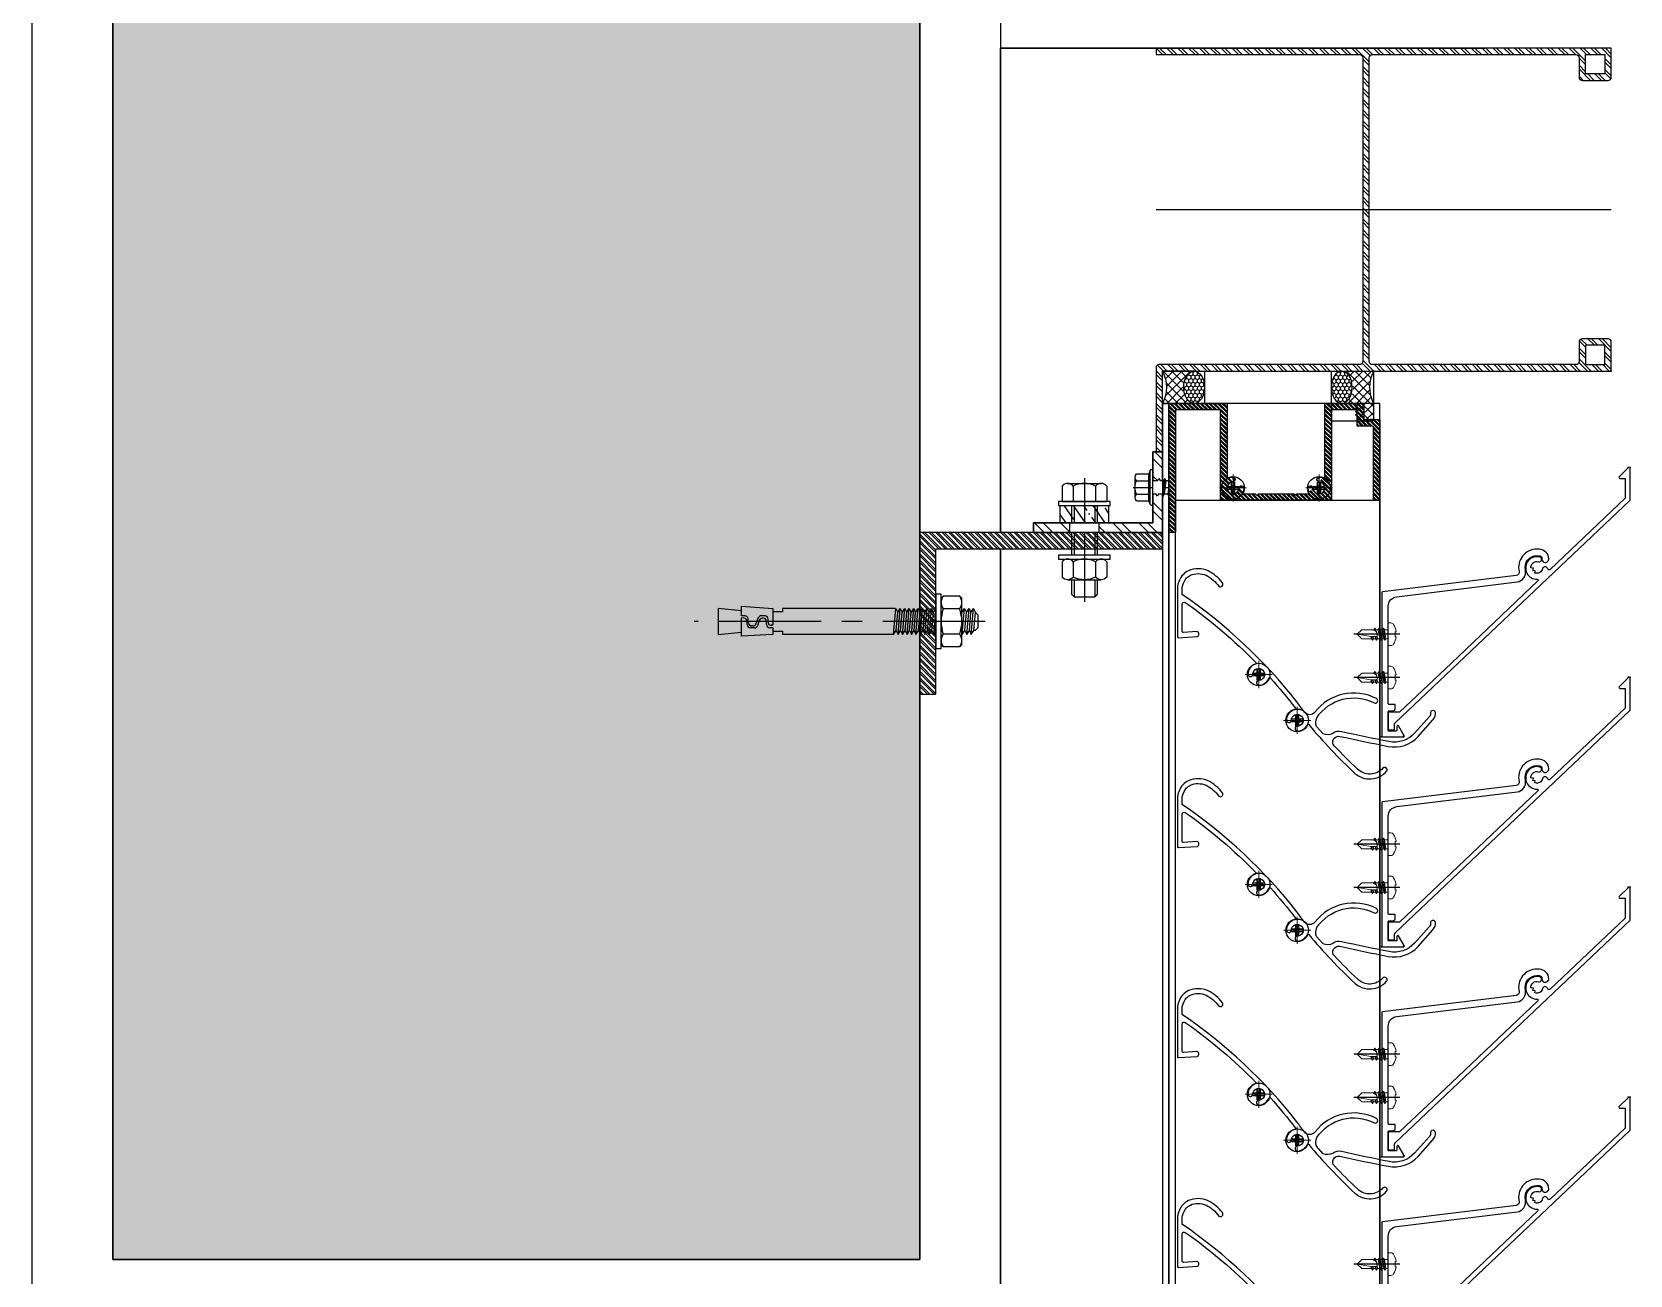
# Model space of a CAD drawing. Header units: millimetres. Extents: x 2519235 to 7246330, y 25937 to 201821.
# Drawn here: x 2752294 to 2752789, y 138857.3 to 139242.2 of the extents above; entities that cross this region are included whole.
import ezdxf

# ---------------------------------------------------------------- set-up
doc = ezdxf.new("R2010")
doc.units = ezdxf.units.MM
doc.set_wipeout_variables(frame=1)
doc.linetypes.add('CENTER', pattern=[50.8, 31.75, -6.35, 6.35, -6.35])
doc.linetypes.add('HIDDEN', pattern=[0.375, 0.25, -0.125])
for name, color, linetype in [('000 - CONCRETE_COL_CUT_COLOR_1', 7, 'Continuous'), ('000 - CONCRETE_COL_CUT_COLOR_5', 7, 'Continuous'), ('000 - CONCRETE_COL_HATCH_', 7, 'Continuous'), ('000 - CONCRETE_COL_WIPEOUT_', 7, 'Continuous'), ('000 - STRUCTURE_STEEL_ACCESORIES_MAIN_COLOR_2', 7, 'Continuous'), ('000 - STRUCTURE_STEEL_ACCESORIES_WIPEOUT_', 7, 'Continuous'), ('010 - ASPG_ACCESSORIES_HATCH_', 7, 'Continuous'), ('010 - ASPG_ACCESSORIES_MAIN_COLOR_1', 7, 'Continuous'), ('010 - ASPG_ACCESSORIES_SUB_COLOR_1', 7, 'Continuous'), ('010 - ASPG_ACCESSORIES_SUB_COLOR_2', 7, 'Continuous'), ('010 - ASPG_ACCESSORIES_SYMBOL_', 7, 'Continuous'), ('010 - ASPG_ACCESSORIES_WIPEOUT_', 7, 'Continuous'), ('010 - ASPG_EXTR_DEF_SUB', 7, 'Continuous'), ('010 - ASPG_EXTR_MAIN_COLOR_2', 7, 'Continuous'), ('010 - ASPG_FASTERN_DEF_SUB', 7, 'Continuous'), ('010 - ASPG_FASTERN_HIDDEN_', 7, 'Continuous'), ('010 - ASPG_FASTERN_MAIN_COLOR_1', 7, 'Continuous'), ('010 - ASPG_FASTERN_SUB_COLOR_2', 7, 'Continuous'), ('010 - ASPG_FRAMING_CUT_COLOR_4', 7, 'Continuous'), ('010 - ASPG_FRAMING_DEF_SUB', 7, 'Continuous'), ('010 - ASPG_FRAMING_HATCH_', 7, 'Continuous'), ('010 - ASPG_FRAMING_MAIN_COLOR_2', 7, 'Continuous'), ('010 - ASPG_FRAMING_SUB_COLOR_2', 7, 'Continuous'), ('010 - ASPG_FRAMING_WIPEOUT_', 7, 'Continuous'), ('A-GLAZ-CURT', 7, 'Continuous'), ('BOLT & SCREW', 7, 'Continuous'), ('Center Line', 7, 'CENTER'), ('Xref-PLAN-106.940$0$_Beam', 7, 'Continuous'), ('Xref-PLAN-106.940$0$_C400-250', 7, 'Continuous')]:
    doc.layers.add(name, color=color, linetype=linetype)
doc.layers.add('12-GRID', color=7, linetype='CENTER', lineweight=13)
doc.layers.add('SCREW', color=7, linetype='Continuous', lineweight=5)
pattern_1 = [(45, (68845973.911, -106253.634), (-4.0411152545, 4.0411152545), []), (45, (68845976.6053, -106253.634), (-4.0411152545, 4.0411152545), [])]

# ---------------------------------------------------------------- blocks, each defined once
blk = doc.blocks.new('DPA_Curved type A - Curved Type A-V72-ENTRANCE 1 - LOWER ROOF LEVEL PLAN')
at = {"layer": 'A-GLAZ-CURT', "color": 7}
for p, q in [((750, 0), (-750, 0)), ((-750, 0), (750, 0)), ((750, -150), (750, 0)), ((750, 0), (750, -150))]:
    blk.add_line(p, q, dxfattribs=at)
blk = doc.blocks.new('Xref-PLAN-106.940')
at = {"layer": 'Xref-PLAN-106.940$0$_Beam', "color": 7}
for p, q in [((153369.18, 15158.4), (153369.18, 6933.4)), ((153669.18, 15158.4), (153669.18, 6933.4))]:
    blk.add_line(p, q, dxfattribs=at)
at = {"layer": 'Xref-PLAN-106.940$0$_C400-250', "color": 7}
blk.add_lwpolyline([(153394.18, 12658.4), (153644.18, 12658.4), (153644.18, 12258.4), (153394.18, 12258.4)], close=True, dxfattribs=at)
blk = doc.blocks.new('*U2093')
at = {"layer": '000 - CONCRETE_COL_HATCH_'}
h = blk.add_hatch(dxfattribs=at)
h.set_pattern_fill('AR-CONC', scale=0.04)
h.set_pattern_definition([(50, (500, -831306.8257), (7.28738676, -0.63756342), [0.762, -8.382]), (355, (500, -831306.826), (-1.40973686, 7.64227381), [0.6096, -6.70562337]), (100.4514447, (500.607, -831306.879), (5.877649884, 7.004710076), [0.64760035, -7.123609784]), (46.1842, (500, -831304.794), (10.84316164, -1.68169312), [1.143, -12.573]), (96.6355576, (500.904, -831304.934), (9.49616536, 9.89704498), [0.97140093, -10.68542433]), (351.1841512, (500, -831304.794), (9.49616536, 9.89704498), [0.91439868, -10.05838928]), (21, (501.016, -831305.3017), (6.06457565, -4.090607927), [0.762, -8.382]), (326, (501.016, -831305.302), (2.472081134, 7.367518645), [0.6096, -6.7056]), (71.451445, (501.5214, -831305.6426), (8.53665677, 3.276910755), [0.64760035, -7.123597504]), (37.5, (500, -831306.8257), (0.12354413, 3.382201555), [0, -6.62432, 0, -6.8072, 0, -6.731]), (7.5, (500, -831306.8257), (2.6727865, 4.007222993), [0, -3.88112, 0, -6.47192, 0, -2.5654]), (327.5, (497.7343, -831306.8257), (5.423623807, -0.22914976), [0, -2.54, 0, -7.9248, 0, -10.5156]), (317.5, (496.7183, -831306.8257), (5.925167255, 1.01705964), [0, -3.302, 0, -5.26288, 0, -7.4676])])
h.paths.add_polyline_path([(0, 0), (250, 0), (250, 400), (0, 400)])
at = {"layer": '000 - CONCRETE_COL_CUT_COLOR_1', "color": 7, "lineweight": -2}
blk.add_lwpolyline([(0, 0), (250, 0), (250, 400), (0, 400), (0, 400), (0, 400), (0, 400), (0, 400), (0, 400), (0, 400), (0, 400), (0, 400), (0, 400), (0, 400), (0, 400), (0, 400), (0, 400), (0, 400), (0, 400), (0, 400), (0, 400), (0, 400), (0, 400), (0, 400), (0, 400), (0, 400), (0, 400), (0, 400), (0, 400), (0, 400), (0, 400), (0, 400), (0, 400), (0, 400), (0, 400), (0, 400), (0, 400), (0, 400), (0, 400), (0, 400), (0, 400), (0, 400), (0, 400), (0, 400), (0, 400), (0, 400), (0, 400), (0, 400)], close=True, dxfattribs=at)
blk = doc.blocks.new('A$C6d15e31b')
at = {"color": 7}
blk.add_blockref('Xref-PLAN-106.940', (-135619.34, -23258.4), dxfattribs=at)
at = {"layer": 'A-GLAZ-CURT', "color": 7, "rotation": 90}
blk.add_blockref('DPA_Curved type A - Curved Type A-V72-ENTRANCE 1 - LOWER ROOF LEVEL PLAN', (18049.85, -11375), dxfattribs=at)
at = {"layer": '000 - CONCRETE_COL_CUT_COLOR_5', "color": 7}
blk.add_blockref('*U2093', (17774.84, -11000), dxfattribs=at)
blk = doc.blocks.new('*U2951')
at = {"layer": '12-GRID', "color": 7, "linetype": 'CENTER'}
for p, q in [((0, -6.2), (0, 2.2)), ((-4.2, -2), (4.2, -2))]:
    blk.add_line(p, q, dxfattribs=at)
at = {"layer": 'BOLT & SCREW', "color": 7}
for p, q in [((-0.55, -1.77), (-1.77, -1.56)), ((-0.55, -2.23), (-1.77, -2.44)), ((-0.46, -1.77), (-0.88, -1.56)), ((-0.46, -2.23), (-0.88, -2.44)), ((-0.23, -1.45), (-0.44, -0.23)), ((-0.23, -1.54), (-0.44, -1.12)), ((-0.23, -2.46), (-0.44, -2.88)), ((-0.23, -2.55), (-0.44, -3.77)), ((0.23, -1.45), (0.44, -0.23)), ((0.23, -1.54), (0.44, -1.12)), ((0.44, -2.88), (0.23, -2.46)), ((0.23, -2.55), (0.44, -3.77)), ((0.46, -1.77), (0.88, -1.56)), ((0.46, -2.23), (0.88, -2.44)), ((0.55, -1.77), (1.77, -1.56)), ((0.55, -2.23), (1.77, -2.44))]:
    blk.add_line(p, q, dxfattribs=at)
for points in [[(-1.77, -1.56), (-0.88, -1.56, 0.414214), (-0.44, -1.12), (-0.44, -0.23), (0.44, -0.23), (0.44, -1.12, 0.414214), (0.88, -1.56), (1.77, -1.56), (1.77, -2.44), (0.88, -2.44, 0.414214), (0.44, -2.88), (0.44, -3.77), (-0.44, -3.77), (-0.44, -2.88, 0.414214), (-0.88, -2.44), (-1.77, -2.44)], [(0.23, -2.46, -0.414214), (0.46, -2.23), (0.55, -2.23), (0.55, -1.77), (0.46, -1.77, -0.414214), (0.23, -1.54), (0.23, -1.45), (-0.23, -1.45), (-0.23, -1.54, -0.414214), (-0.46, -1.77), (-0.55, -1.77), (-0.55, -2.23), (-0.46, -2.23, -0.414214), (-0.23, -2.46), (-0.23, -2.55), (0.23, -2.55)]]:
    blk.add_lwpolyline(points, format="xyb", close=True, dxfattribs=at)
blk.add_circle((0, -2), 3.5, dxfattribs=at)
blk = doc.blocks.new('000_ASPG_TYP_FILES_20260218-010703_FRAME_EXTR_')
at = {"layer": '010 - ASPG_FRAMING_HATCH_'}
h = blk.add_hatch(dxfattribs=at)
h.set_pattern_fill('ANSI32', scale=0.1, angle=180)
edge = h.paths.add_edge_path()
edge.add_line((2, 16), (2, 2))
edge.add_line((2, 2), (39.7, 2))
edge.add_arc((39.7, 1.7), 0.3, 0, 90, ccw=False)
edge.add_line((40, 1.7), (40, 0.3))
edge.add_arc((39.7, 0.3), 0.3, -90, 0, ccw=False)
edge.add_line((39.7, 0), (0.3, 0))
edge.add_arc((0.3, 0.3), 0.3, 180, 270, ccw=False)
edge.add_line((0, 0.3), (0, 17.7))
edge.add_arc((0.3, 17.7), 0.3, 90, 180, ccw=False)
edge.add_line((0.3, 18), (22.56, 18))
edge.add_arc((22.56, 18.5), 0.5, 270, 380.2095)
edge.add_arc((26.17, 19.83), 3.35, 182.0638, 200.2095, ccw=False)
edge.add_arc((23.58, 19.74), 0.76, 2.0638, 182.0638, ccw=False)
edge.add_arc((26.17, 19.83), 1.83, 182.0638, 447.9362)
edge.add_arc((26.26, 22.42), 0.76, 87.9362, 267.9362, ccw=False)
edge.add_arc((26.17, 19.83), 3.35, 69.7905, 87.9362, ccw=False)
edge.add_arc((27.5, 23.44), 0.5, 249.7905, 360)
edge.add_line((28, 23.44), (28, 26.68))
edge.add_line((28, 26.68), (28.5, 27.18))
edge.add_line((28.5, 27.18), (28, 27.68))
edge.add_line((28, 27.68), (28, 38.62))
edge.add_line((28, 38.62), (28.5, 39.12))
edge.add_line((28.5, 39.12), (28, 39.62))
edge.add_line((28, 39.62), (28, 42.86))
edge.add_arc((27.5, 42.86), 0.5, 0, 110.2095)
edge.add_arc((26.17, 46.47), 3.35, 272.0638, 290.2095, ccw=False)
edge.add_arc((26.26, 43.88), 0.76, 92.0638, 272.0638, ccw=False)
edge.add_arc((26.17, 46.47), 1.83, 272.0638, 537.9362)
edge.add_arc((23.58, 46.56), 0.76, 177.9362, 357.9362, ccw=False)
edge.add_arc((26.17, 46.47), 3.35, 159.7905, 177.9362, ccw=False)
edge.add_arc((22.56, 47.8), 0.5, 339.7905, 450)
edge.add_line((22.56, 48.3), (0.3, 48.3))
edge.add_arc((0.3, 48.6), 0.3, 180, 270, ccw=False)
edge.add_line((0, 48.6), (0, 60))
edge.add_arc((0.3, 60), 0.3, 90, 180, ccw=False)
edge.add_line((0.3, 60.3), (5, 60.3))
edge.add_line((5, 60.3), (5, 65))
edge.add_arc((5.3, 65), 0.3, 90, 180, ccw=False)
edge.add_line((5.3, 65.3), (30, 65.3))
edge.add_line((30, 65.3), (30, 63.6))
edge.add_arc((29.7, 63.6), 0.3, -90, 0, ccw=False)
edge.add_line((29.7, 63.3), (7.3, 63.3))
edge.add_arc((7.3, 63), 0.3, 90, 180)
edge.add_line((7, 63), (7, 58.3))
edge.add_line((7, 58.3), (2.3, 58.3))
edge.add_arc((2.3, 58), 0.3, 90, 180)
edge.add_line((2, 58), (2, 50.6))
edge.add_arc((2.3, 50.6), 0.3, 180, 270)
edge.add_line((2.3, 50.3), (29.7, 50.3))
edge.add_arc((29.7, 50), 0.3, 0, 90, ccw=False)
edge.add_line((30, 50), (30, 26.68))
edge.add_line((30, 26.68), (30, 16.3))
edge.add_arc((29.7, 16.3), 0.3, -90, 0, ccw=False)
edge.add_line((29.7, 16), (2, 16))
at = {"layer": '010 - ASPG_FRAMING_CUT_COLOR_4', "color": 7}
blk.add_lwpolyline([(2, 16), (2, 2), (39.7, 2, -0.414214), (40, 1.7), (40, 0.3, -0.414214), (39.7, 0), (0.3, 0, -0.414214), (0, 0.3), (0, 17.7, -0.414214), (0.3, 18), (22.56, 18, 0.52173), (23.03, 18.67, -0.079342), (22.82, 19.71, -1), (24.34, 19.76, 2.296346), (26.24, 21.66, -1), (26.29, 23.18, -0.079342), (27.33, 22.97, 0.52173), (28, 23.44), (28, 26.68), (28.5, 27.18), (28, 27.68), (28, 38.62), (28.5, 39.12), (28, 39.62), (28, 42.86, 0.52173), (27.33, 43.33, -0.079342), (26.29, 43.12, -1), (26.24, 44.64, 2.296346), (24.34, 46.54, -1), (22.82, 46.59, -0.079342), (23.03, 47.63, 0.52173), (22.56, 48.3), (0.3, 48.3, -0.414214), (0, 48.6), (0, 60, -0.414214), (0.3, 60.3), (5, 60.3), (5, 65, -0.414214), (5.3, 65.3), (30, 65.3), (30, 63.6, -0.414214), (29.7, 63.3), (7.3, 63.3, 0.414214), (7, 63), (7, 58.3), (2.3, 58.3, 0.414214), (2, 58), (2, 50.6, 0.414214), (2.3, 50.3), (29.7, 50.3, -0.414214), (30, 50), (30, 26.68), (30, 16.3, -0.414214), (29.7, 16)], format="xyb", close=True, dxfattribs=at)
at = {"color": 7}
for p in [(26.17, 48.47), (26.17, 21.83)]:
    blk.add_blockref('*U2951', p, dxfattribs=at)
blk = doc.blocks.new('000_ASPG_TYP_FILES_FRAMING_EXTR_BREAKLINE_TYPE_2')
at = {"layer": '010 - ASPG_FRAMING_HATCH_', "transparency": 33554585}
h = blk.add_hatch(dxfattribs=at)
h.set_pattern_fill('ANSI32', scale=0.25)
h.paths.add_polyline_path([(131, 91, 0.414214), (132, 90), (140, 90, 0.414214), (141, 91), (141, 100), (2, 100), (2, 125), (0, 125), (0, 99, 0.414214), (1, 98), (63, 98, -0.414214), (64, 97), (64, 3, -0.414214), (63, 2), (0, 2), (0, 0), (141, 0), (141, 9, 0.414214), (140, 10), (132, 10, 0.414214), (131, 9), (131, 3, -0.414214), (130, 2), (67, 2, -0.414214), (66, 3), (66, 97, -0.414214), (67, 98), (130, 98, -0.414214), (131, 97)])
h.paths.add_polyline_path([(133, 92), (133, 98), (139, 98), (139, 92)], flags=16)
h.paths.add_polyline_path([(133, 8), (139, 8), (139, 2), (133, 2)], flags=16)
at = {"layer": '010 - ASPG_FRAMING_HATCH_'}
h = blk.add_hatch(dxfattribs=at)
h.set_pattern_fill('ANSI37', scale=0.595498, angle=-90)
h.set_pattern_definition([(315, (1257419.4929, -519971.6224), (1.3369313545, 1.3369313545), []), (45, (1257419.4929, -519971.6224), (-1.3369313545, 1.3369313545), [])])
edge = h.paths.add_edge_path()
edge.add_ellipse((57.77, 105), major_axis=(0, -5), ratio=0.644482, start_angle=0, end_angle=180)
edge.add_line((57.77, 110), (62, 110))
edge.add_arc((62, 110.3), 0.3, -90, 0)
edge.add_line((62.3, 110.3), (62.3, 111))
edge.add_line((62.3, 111), (61.8, 111.5))
edge.add_line((61.8, 111.5), (62.3, 112))
edge.add_line((62.3, 112), (61.8, 112.5))
edge.add_line((61.8, 112.5), (62.3, 113))
edge.add_line((62.3, 113), (61.8, 113.5))
edge.add_line((61.8, 113.5), (62.3, 114))
edge.add_line((62.3, 114), (62.3, 115))
edge.add_line((62.3, 115), (63.3, 115))
edge.add_line((63.3, 115), (63.8, 115.5))
edge.add_line((63.8, 115.5), (64.3, 115))
edge.add_line((64.3, 115), (64.8, 115.5))
edge.add_line((64.8, 115.5), (65.3, 115))
edge.add_line((65.3, 115), (65.8, 115.5))
edge.add_line((65.8, 115.5), (66.3, 115))
edge.add_line((66.3, 115), (67, 115))
edge.add_arc((67, 115.3), 0.3, -90, 0)
edge.add_line((67.3, 115.3), (67.3, 110))
edge.add_arc((77.2, 105), 11.09, 153.2037, 206.7963)
edge.add_line((67.3, 100), (57.77, 100))
h = blk.add_hatch(dxfattribs=at)
h.set_pattern_fill('ANSI37', scale=0.595498, angle=-90)
h.set_pattern_definition([(315, (1257419.1929, -519973.9224), (1.3369313545, 1.3369313545), []), (45, (1257419.1929, -519973.9224), (-1.3369313545, 1.3369313545), [])])
edge = h.paths.add_edge_path()
edge.add_ellipse((11.53, 105), major_axis=(0, -5), ratio=0.644482, start_angle=180, end_angle=360, ccw=False)
edge.add_line((11.53, 110), (2, 110))
edge.add_arc((-7.9, 105), 11.09, -26.7963, 26.7963, ccw=False)
edge.add_line((2, 100), (11.53, 100))
h = blk.add_hatch(dxfattribs=at)
h.set_pattern_fill('HONEY', scale=0.238199, angle=-90)
h.set_pattern_definition([(270, (1257419.4425, -519993.9224), (0.65495992507, -1.1344238721), [0.7562825814, -1.5125651628]), (30, (1257419.4425, -519993.9224), (0.65495992936, 1.1344238696), [0.7562825814, -1.5125651628]), (330, (1257419.4425, -519993.9224), (1.30991985442, -2.48e-09), [-1.5125651628, 0.7562825814])])
edge = h.paths.add_edge_path()
edge.add_ellipse((11.78, 105), major_axis=(0, -5), ratio=0.644482, start_angle=0, end_angle=360, ccw=False)
h = blk.add_hatch(dxfattribs=at)
h.set_pattern_fill('HONEY', scale=0.238199, angle=-90)
h.set_pattern_definition([(270, (1257419.24324, -519991.6224), (0.65495992507, -1.1344238721), [0.7562825814, -1.5125651628]), (30, (1257419.24324, -519991.6224), (0.65495992936, 1.1344238696), [0.7562825814, -1.5125651628]), (330, (1257419.24324, -519991.6224), (1.30991985442, -2.48e-09), [-1.5125651628, 0.7562825814])])
edge = h.paths.add_edge_path()
edge.add_ellipse((57.52, 105), major_axis=(0, -5), ratio=0.644482, start_angle=0, end_angle=360)
at = {"color": 7}
blk.add_point((141, 100), dxfattribs=at)
at = {"layer": '010 - ASPG_FRAMING_CUT_COLOR_4', "color": 7}
blk.add_lwpolyline([(0, 0), (0, 2), (63, 2, 0.414214), (64, 3), (64, 97, 0.414214), (63, 98), (1, 98, -0.414214), (0, 99), (0, 125), (2, 125), (2, 100), (141, 100), (141, 91, -0.414214), (140, 90), (132, 90, -0.414214), (131, 91), (131, 97, 0.414214), (130, 98), (67, 98, 0.414214), (66, 97), (66, 3, 0.414214), (67, 2), (130, 2, 0.414214), (131, 3), (131, 9, -0.414214), (132, 10), (140, 10, -0.414214), (141, 9), (141, 0)], format="xyb", close=True, dxfattribs=at)
for points in [[(139, 98), (139, 92), (133, 92), (133, 98)], [(139, 2), (139, 8), (133, 8), (133, 2)]]:
    blk.add_lwpolyline(points, close=True, dxfattribs=at)
at = {"layer": '010 - ASPG_FRAMING_DEF_SUB', "color": 7, "transparency": 33554457}
blk.add_line((0, 50), (141, 50), dxfattribs=at)
for points in [[(54.3, 100), (67.3, 100), (67.3, 115.5), (54.3, 115.5)], [(2, 100), (15, 100), (15, 110), (2, 110)]]:
    blk.add_lwpolyline(points, close=True, dxfattribs=at)
at = {"layer": '010 - ASPG_FRAMING_SUB_COLOR_2', "color": 7}
for points in [[(57.52, 100), (67.3, 100, -0.238199), (67.3, 110), (67.3, 115.3, -0.414214), (67, 115), (66.3, 115), (65.8, 115.5), (65.3, 115), (64.8, 115.5), (64.3, 115), (63.8, 115.5), (63.3, 115), (62.3, 115), (62.3, 114), (61.8, 113.5), (62.3, 113), (61.8, 112.5), (62.3, 112), (61.8, 111.5), (62.3, 111), (62.3, 110.3, -0.414214), (62, 110), (57.52, 110)], [(11.78, 100), (2, 100, 0.238199), (2, 110), (11.78, 110)]]:
    blk.add_lwpolyline(points, format="xyb", dxfattribs=at)
at = {"layer": '010 - ASPG_FRAMING_SUB_COLOR_2', "color": 7, "extrusion": (0, 0, -1)}
blk.add_ellipse((11.78, 105), major_axis=(0, -5), ratio=0.644482, dxfattribs=at)
at = {"layer": '010 - ASPG_FRAMING_SUB_COLOR_2', "color": 7}
blk.add_ellipse((57.52, 105), major_axis=(0, -5), ratio=0.644482, dxfattribs=at)
blk = doc.blocks.new('PZG35-9D5')
at = {"layer": 'Center Line', "color": 7}
blk.add_line((0, 3.73), (0, -10.53), dxfattribs=at)
at = {"layer": 'SCREW', "color": 7}
for p, q in [((-1.4, 0), (-1.4, -1.09)), ((1.4, 0), (1.4, -0.59)), ((-1.85, -1.4), (1.85, -0.9)), ((-1.85, -1.4), (-1.4, -1.09)), ((-1.85, -1.4), (-1.4, -1.71)), ((-1.85, -2.7), (1.85, -2.2)), ((-1.85, -2.7), (-1.4, -2.39)), ((-1.85, -2.7), (-1.4, -3.01)), ((-1.85, -4), (-1.4, -3.69)), ((-1.85, -4), (-0.99, -3.88)), ((-1.85, -4), (-1.4, -4.31)), ((-1.4, -1.09), (1.4, -0.59)), ((-1.4, -1.71), (1.4, -1.21)), ((-1.4, -1.71), (-1.4, -2.39)), ((-1.4, -2.39), (1.4, -1.89)), ((-1.4, -3.01), (1.4, -2.51)), ((-1.4, -3.01), (-1.4, -3.69)), ((-1.4, -3.69), (-0.84, -3.59)), ((-1.4, -4.31), (-1.18, -4.27)), ((-1.4, -4.31), (-1.4, -8.1)), ((0.56, -3.34), (1.4, -3.19)), ((0.71, -3.65), (1.85, -3.5)), ((0.71, -3.93), (1.4, -3.81)), ((0.71, -4.61), (1.4, -4.49)), ((0.71, -4.95), (1.85, -4.8)), ((1.85, -0.9), (1.4, -0.59)), ((1.85, -0.9), (1.4, -1.21)), ((1.4, -1.21), (1.4, -1.89)), ((1.85, -2.2), (1.4, -1.89)), ((1.85, -2.2), (1.4, -2.51)), ((1.4, -2.51), (1.4, -3.19)), ((1.85, -3.5), (1.4, -3.19)), ((1.85, -3.5), (1.4, -3.81)), ((1.4, -3.81), (1.4, -4.49)), ((1.85, -4.8), (1.4, -4.49)), ((1.85, -4.8), (1.4, -5.11)), ((0, -9.5), (-1.4, -8.1)), ((0, -9.5), (1.4, -8.1)), ((0.71, -5.23), (1.4, -5.11)), ((1.4, -5.11), (1.4, -8.1))]:
    blk.add_line(p, q, dxfattribs=at)
blk.add_lwpolyline([(0, -9.5), (0.71, -5.23), (0.71, -3.6, 0.417657), (0.41, -3.3, 0.108102), (-0.84, -3.59), (-1.4, -4.7)], format="xyb", dxfattribs=at)
blk = doc.blocks.new('*U2950')
at = {"layer": 'SCREW', "color": 7}
blk.add_lwpolyline([(3.03, 1.78, 0.09906), (0.8, 2.55), (0.8, 2.27), (-0.8, 2.27), (-0.8, 2.55, 0.09906), (-3.03, 1.78, 0.266588), (-3.5, 0.96), (-3.5, 0.2, 0.414214), (-3.3, 0), (3.3, 0, 0.414214), (3.5, 0.2), (3.5, 0.96, 0.266588)], format="xyb", close=True, dxfattribs=at)
blk.add_blockref('PZG35-9D5', (0, 0), dxfattribs=at)
blk = doc.blocks.new('*U2949')
at = {"color": 7}
blk.add_point((0, 0), dxfattribs=at)
at = {"layer": '010 - ASPG_ACCESSORIES_MAIN_COLOR_1', "color": 7}
blk.add_lwpolyline([(-39.7, -0.6, 0.414214), (-40, -0.9), (-40, -7.37, 0.57735), (-39.65, -7.57), (-36.64, -5.83, 0.767327), (-36.79, -5.3), (-37.9, -5.3, -0.414214), (-38.2, -5), (-38.2, -2.8, -0.414214), (-38, -2.6), (-32.18, -2.6, -0.388879), (-31.98, -2.78), (-31.85, -4.34, 0.388879), (-31.35, -4.8), (-30.3, -4.8, 0.414214), (-30, -4.5), (-30, -2.9, -0.414214), (-29.7, -2.6), (0.41, -2.6, -0.378969), (3.39, -5.24), (7.95, -42.52, 0.446593), (11.62, -45.08, -0.489802), (16.08, -48.68), (16.06, -49.36, -0.18248), (15.8, -50.02, -0.267949), (15.33, -50.17, 1.122115), (15.1, -52.34, 0.405004), (18.06, -49.4), (18.08, -48.72, 0.489805), (11.16, -43.13, -0.446597), (9.94, -42.28), (4.87, -0.85, 0.364176), (4.57, -0.6)], format="xyb", close=True, dxfattribs=at)
at = {"layer": '010 - ASPG_EXTR_DEF_SUB', "color": 7}
for p in [(-40, -0.5), (43.44, -76.9), (43.44, -77.5)]:
    blk.add_point(p, dxfattribs=at)
at = {"layer": '010 - ASPG_EXTR_MAIN_COLOR_2', "color": 7}
blk.add_lwpolyline([(11.37, -48.15), (11.47, -47.44), (12.18, -47.56), (12.29, -46.79, -0.535538), (14.19, -49.17, 0.991572), (15.66, -49.58, 1.157025), (8.79, -48.77, -0.688558), (8.27, -48.99), (-17.14, -22.17), (-32.34, -6.13), (-32.34, -2.9, 0.414312), (-32.64, -2.6), (-37.54, -2.6, 0.414116), (-37.84, -2.9), (-37.84, -4.3, 0.414214), (-37.54, -4.6), (-35.99, -4.6, -0.205895), (-35.77, -4.69), (33.23, -77.5), (43.14, -77.5, 0.668179), (43.36, -76.99), (40.52, -74.15, 0.668179), (40.01, -74.36), (40.01, -76), (33.87, -76), (11.86, -52.78, -0.558354), (12.08, -51.95, 0.766275), (12.04, -50.39, -0.438583), (10.71, -48.05)], format="xyb", close=True, dxfattribs=at)
at = {"layer": 'SCREW', "color": 7, "rotation": 180}
for p in [(-21.65, -2.5), (-8.24, -2.5)]:
    blk.add_blockref('*U2950', p, dxfattribs=at)
blk = doc.blocks.new('*U1105')
at = {"color": 7}
blk.add_wipeout([(1390, 4), (60, 4), (60, 69.3), (1390, 69.3)], dxfattribs=at).dxf.layer = '010 - ASPG_FRAMING_WIPEOUT_'
at = {"layer": '010 - ASPG_FRAMING_MAIN_COLOR_2', "color": 7}
blk.add_lwpolyline([(1360, 69.3), (90, 69.3), (90, 6), (1360, 6)], close=True, dxfattribs=at)
at = {"layer": '010 - ASPG_FRAMING_SUB_COLOR_2', "color": 7}
for points in [[(1390, 4), (60, 4), (60, 69.3), (1390, 69.3)], [(60, 2), (60, 4), (1390, 4), (1390, 2)]]:
    blk.add_lwpolyline(points, close=True, dxfattribs=at)
at = {"color": 7, "xscale": -1, "rotation": 180}
for p in [(1131.77, 69.3), (1196.77, 69.3), (1261.77, 69.3), (1326.77, 69.3)]:
    blk.add_blockref('*U2949', p, dxfattribs=at)
at = {"color": 7, "rotation": 89.99999999999999}
blk.add_blockref('000_ASPG_TYP_FILES_FRAMING_EXTR_BREAKLINE_TYPE_2', (1500, 0), dxfattribs=at)
at = {"color": 7, "xscale": -1}
blk.add_blockref('000_ASPG_TYP_FILES_20260218-010703_FRAME_EXTR_', (1390, 4), dxfattribs=at)
blk = doc.blocks.new('*U1101')
at = {"layer": '010 - ASPG_EXTR_DEF_SUB', "color": 7}
for p in [(1040, 0), (1105, 0), (1170, 0)]:
    blk.add_point(p, dxfattribs=at)
at = {"layer": '010 - ASPG_EXTR_MAIN_COLOR_2', "color": 7}
blk.add_lwpolyline([(985.56, 33.07, 0.077048), (1018.74, 68.44, -0.247674), (1018.99, 68.57), (1020.98, 68.57, -0.044131), (1021.47, 68.5, -0.125846), (1023.96, 67.21, -0.098851), (1024.82, 66.03, -0.205828), (1024.79, 61.2, -0.115116), (1021.37, 57.18, 0.822373), (1022.46, 56.1, 0.109185), (1026.15, 60.56, 0.208323), (1026.19, 66.64, 0.100528), (1024.97, 68.32, 0.145116), (1021.29, 70.07), (1005.76, 70.07, 0.433659), (1005.46, 69.75), (1005.84, 63.96, 0.082069), (1005.86, 63.87, 0.720654), (1007.33, 63.97, 0.079224), (1007.34, 64.07), (1007.07, 68.14, -0.433659), (1007.47, 68.57), (1015.86, 68.57, -0.607385), (1016.35, 67.62, -0.045829), (997.78, 45.76, -0.560492)], format="xyb", dxfattribs=at)
for points in [[(1070.76, 70.07, 0.433659), (1070.46, 69.75), (1070.84, 63.96, 0.082069), (1070.86, 63.87, 0.720654), (1072.33, 63.97, 0.079224), (1072.34, 64.07), (1072.07, 68.14, -0.433659), (1072.47, 68.57), (1080.86, 68.57, -0.607385), (1081.35, 67.62, -0.045829), (1062.78, 45.76, -0.560492), (1062.29, 45.89, 0.31786), (1059.21, 48.24, 0.953288), (1059.08, 46.72, -2.423004), (1057.26, 44.89, 0.952315), (1055.74, 44.76, 0.300821), (1057.89, 41.76, -0.560492), (1057.98, 41.25, -0.019425), (1048.62, 33.46, -0.552501), (1048.15, 33.64, 0.344461), (1044.99, 36.3, 0.952015), (1044.86, 34.78, -2.423186), (1043.04, 32.95, 0.952015), (1041.52, 32.82, 0.2854), (1043.49, 29.89, -0.553378), (1043.56, 29.38, 0.030674), (1028.46, 15.06, 0.4171), (1029.11, 5.27, 0.935553), (1030.1, 6.41, -0.43441), (1029.8, 14.29, -0.014998), (1036.92, 21.45, -0.738349), (1039.92, 19.76, 0.004917), (1036.81, 4.8, 0.263611), (1039.88, -4.46), (1045, -9.08, 0.125884), (1046.27, -9.75, 0.044275), (1047.09, -9.87, 1.107655), (1047.13, -8.33, -0.215596), (1046.02, -7.99), (1040.89, -3.35, -0.263611), (1038.28, 4.51, -0.004855), (1041.34, 19.26, 0.23396), (1040.82, 21.95, -0.24081), (1040.71, 24.9, -0.104157), (1040.78, 25), (1042.99, 26.93, -0.229021), (1045.7, 26.89, -0.381721), (1050.27, 9.07, 0.977382), (1051.62, 8.41, 0.361105), (1047.41, 27.5, -0.496126), (1047.44, 30.69, 0.003188), (1049.06, 31.9, -0.002827), (1050.56, 33.07, 0.077048), (1083.74, 68.44, -0.247674), (1083.99, 68.57), (1085.98, 68.57, -0.044131), (1086.47, 68.5, -0.125846), (1088.96, 67.21, -0.098851), (1089.82, 66.03, -0.205828), (1089.79, 61.2, -0.115116), (1086.37, 57.18, 0.822373), (1087.46, 56.1, 0.109185), (1091.15, 60.56, 0.208323), (1091.19, 66.64, 0.100528), (1089.97, 68.32, 0.145116), (1086.29, 70.07)], [(1135.76, 70.07, 0.433659), (1135.46, 69.75), (1135.84, 63.96, 0.082069), (1135.86, 63.87, 0.720654), (1137.33, 63.97, 0.079224), (1137.34, 64.07), (1137.07, 68.14, -0.433659), (1137.47, 68.57), (1145.86, 68.57, -0.607385), (1146.35, 67.62, -0.045829), (1127.78, 45.76, -0.560492), (1127.29, 45.89, 0.31786), (1124.21, 48.24, 0.953288), (1124.08, 46.72, -2.423004), (1122.26, 44.89, 0.952315), (1120.74, 44.76, 0.300821), (1122.89, 41.76, -0.560492), (1122.98, 41.25, -0.019425), (1113.62, 33.46, -0.552501), (1113.15, 33.64, 0.344461), (1109.99, 36.3, 0.952015), (1109.86, 34.78, -2.423186), (1108.04, 32.95, 0.952015), (1106.52, 32.82, 0.2854), (1108.49, 29.89, -0.553378), (1108.56, 29.38, 0.030674), (1093.46, 15.06, 0.4171), (1094.11, 5.27, 0.935553), (1095.1, 6.41, -0.43441), (1094.8, 14.29, -0.014998), (1101.92, 21.45, -0.738349), (1104.92, 19.76, 0.004917), (1101.81, 4.8, 0.263611), (1104.88, -4.46), (1110, -9.08, 0.125884), (1111.27, -9.75, 0.044275), (1112.09, -9.87, 1.107655), (1112.13, -8.33, -0.215596), (1111.02, -7.99), (1105.89, -3.35, -0.263611), (1103.28, 4.51, -0.004855), (1106.34, 19.26, 0.23396), (1105.82, 21.95, -0.24081), (1105.71, 24.9, -0.104157), (1105.78, 25), (1107.99, 26.93, -0.229021), (1110.7, 26.89, -0.381721), (1115.27, 9.07, 0.977382), (1116.62, 8.41, 0.361105), (1112.41, 27.5, -0.496126), (1112.44, 30.69, 0.003188), (1114.06, 31.9, -0.002827), (1115.56, 33.07, 0.077048), (1148.74, 68.44, -0.247674), (1148.99, 68.57), (1150.98, 68.57, -0.044131), (1151.47, 68.5, -0.125846), (1153.96, 67.21, -0.098851), (1154.82, 66.03, -0.205828), (1154.79, 61.2, -0.115116), (1151.37, 57.18, 0.822373), (1152.46, 56.1, 0.109185), (1156.15, 60.56, 0.208323), (1156.19, 66.64, 0.100528), (1154.97, 68.32, 0.145116), (1151.29, 70.07)], [(1200.76, 70.07, 0.433659), (1200.46, 69.75), (1200.84, 63.96, 0.082069), (1200.86, 63.87, 0.720654), (1202.33, 63.97, 0.079224), (1202.34, 64.07), (1202.07, 68.14, -0.433659), (1202.47, 68.57), (1210.86, 68.57, -0.607385), (1211.35, 67.62, -0.045829), (1192.78, 45.76, -0.560492), (1192.29, 45.89, 0.31786), (1189.21, 48.24, 0.953288), (1189.08, 46.72, -2.423004), (1187.26, 44.89, 0.952315), (1185.74, 44.76, 0.300821), (1187.89, 41.76, -0.560492), (1187.98, 41.25, -0.019425), (1178.62, 33.46, -0.552501), (1178.15, 33.64, 0.344461), (1174.99, 36.3, 0.952015), (1174.86, 34.78, -2.423186), (1173.04, 32.95, 0.952015), (1171.52, 32.82, 0.2854), (1173.49, 29.89, -0.553378), (1173.56, 29.38, 0.030674), (1158.46, 15.06, 0.4171), (1159.11, 5.27, 0.935553), (1160.1, 6.41, -0.43441), (1159.8, 14.29, -0.014998), (1166.92, 21.45, -0.738349), (1169.92, 19.76, 0.004917), (1166.81, 4.8, 0.263611), (1169.88, -4.46), (1175, -9.08, 0.125884), (1176.27, -9.75, 0.044275), (1177.09, -9.87, 1.107655), (1177.13, -8.33, -0.215596), (1176.02, -7.99), (1170.89, -3.35, -0.263611), (1168.28, 4.51, -0.004855), (1171.34, 19.26, 0.23396), (1170.82, 21.95, -0.24081), (1170.71, 24.9, -0.104157), (1170.78, 25), (1172.99, 26.93, -0.229021), (1175.7, 26.89, -0.381721), (1180.27, 9.07, 0.977382), (1181.62, 8.41, 0.361105), (1177.41, 27.5, -0.496126), (1177.44, 30.69, 0.003188), (1179.06, 31.9, -0.002827), (1180.56, 33.07, 0.077048), (1213.74, 68.44, -0.247674), (1213.99, 68.57), (1215.98, 68.57, -0.044131), (1216.47, 68.5, -0.125846), (1218.96, 67.21, -0.098851), (1219.82, 66.03, -0.205828), (1219.79, 61.2, -0.115116), (1216.37, 57.18, 0.822373), (1217.46, 56.1, 0.109185), (1221.15, 60.56, 0.208323), (1221.19, 66.64, 0.100528), (1219.97, 68.32, 0.145116), (1216.29, 70.07)]]:
    blk.add_lwpolyline(points, format="xyb", close=True, dxfattribs=at)
at = {"color": 7, "rotation": 179.999999999989}
for p in [(1059.09, 42.89), (1124.09, 42.89), (1189.09, 42.89), (1044.87, 30.95), (1109.87, 30.95), (1174.87, 30.95)]:
    blk.add_blockref('*U2951', p, dxfattribs=at)
blk = doc.blocks.new('W-1-PP17-ENT1_REV02_20260416-153151_PP17_ENT1_ASPG_MAIN_UPPL')
at = {"color": 7, "xscale": -1, "rotation": 270}
blk.add_blockref('*U1105', (18098, -12125), dxfattribs=at)
at = {"color": 7, "rotation": 90}
blk.add_blockref('*U1101', (18174.67, -12008), dxfattribs=at)
blk = doc.blocks.new('*U3381')
at = {"layer": '010 - ASPG_ACCESSORIES_SUB_COLOR_2', "color": 7}
for p, q in [((-2.08, -1.55), (-2.08, 0)), ((2.08, -1.05), (2.08, 0)), ((-2.73, -1.9), (2.73, -1.4)), ((-2.73, -1.9), (-2.08, -1.55)), ((-2.73, -1.9), (-2.08, -2.25)), ((-2.73, -3.7), (2.73, -3.2)), ((-2.73, -3.7), (-2.08, -3.35)), ((-2.73, -3.7), (-2.08, -4.05)), ((-2.08, -1.55), (2.08, -1.05)), ((-2.08, -2.25), (2.08, -1.75)), ((-2.08, -3.35), (-2.08, -2.25)), ((-2.08, -3.35), (2.08, -2.85)), ((-2.08, -4.05), (2.08, -3.55)), ((-2.08, -5.15), (-2.08, -4.05)), ((-2.08, -5.15), (2.08, -4.65)), ((-2.08, -5.15), (2.08, -4.65)), ((2.73, -1.4), (2.08, -1.05)), ((2.73, -1.4), (2.08, -1.75)), ((2.08, -2.85), (2.08, -1.75)), ((2.73, -3.2), (2.08, -2.85)), ((2.73, -3.2), (2.08, -3.55)), ((2.08, -4.65), (2.08, -3.55)), ((2.73, -5), (2.08, -4.65)), ((2.73, -5), (2.08, -4.65)), ((-2.73, -5.5), (2.73, -5)), ((-2.73, -5.5), (2.73, -5)), ((-2.73, -5.5), (-2.08, -5.15)), ((-2.73, -5.5), (-2.08, -5.15)), ((-2.73, -5.5), (-2.08, -5.85)), ((-2.73, -5.5), (-2.08, -5.85)), ((-2.73, -7.3), (2.73, -6.8)), ((-2.73, -7.3), (-2.08, -6.95)), ((-2.73, -7.3), (-2.08, -7.65)), ((-2.73, -9.1), (-2.08, -8.75)), ((-2.73, -9.1), (-1.57, -8.98)), ((-2.73, -9.1), (-2.08, -9.45)), ((-2.08, -5.85), (2.08, -5.35)), ((-2.08, -5.85), (2.08, -5.35)), ((-2.08, -6.95), (-2.08, -5.85)), ((-2.08, -6.95), (-2.08, -5.85)), ((-2.08, -6.95), (2.08, -6.45)), ((-2.08, -7.65), (2.08, -7.15)), ((-2.08, -8.75), (-2.08, -7.65)), ((-2.08, -8.75), (-1.06, -8.61)), ((-2.08, -9.45), (-1.63, -9.39)), ((-2.08, -10.55), (-2.08, -9.45)), ((0.43, -8.44), (2.08, -8.25)), ((0.71, -8.78), (2.73, -8.6)), ((0.71, -9.1), (2.08, -8.95)), ((2.73, -5), (2.08, -5.35)), ((2.73, -5), (2.08, -5.35)), ((2.08, -6.45), (2.08, -5.35)), ((2.08, -6.45), (2.08, -5.35)), ((2.73, -6.8), (2.08, -6.45)), ((2.73, -6.8), (2.08, -7.15)), ((2.08, -8.25), (2.08, -7.15)), ((2.73, -8.6), (2.08, -8.25)), ((2.73, -8.6), (2.08, -8.95)), ((2.08, -10.05), (2.08, -8.95)), ((-2.73, -10.9), (-2.08, -10.55)), ((-2.73, -10.9), (-1.84, -10.81)), ((-2.73, -10.9), (-2.08, -11.25)), ((-2.08, -10.55), (-1.8, -10.51)), ((-2.08, -11.25), (-1.91, -11.23)), ((-2.08, -12.4), (-2.08, -11.25)), ((-2.08, -12.4), (-2.08, -15.6)), ((0.71, -10.21), (2.08, -10.05)), ((0.71, -10.58), (2.73, -10.4)), ((0.71, -10.9), (2.08, -10.75)), ((2.73, -10.4), (2.08, -10.05)), ((2.73, -10.4), (2.08, -10.75)), ((2.08, -10.75), (2.08, -15.6)), ((0, -17.2), (-2.08, -15.6)), ((0, -17.2), (2.08, -15.6))]:
    blk.add_line(p, q, dxfattribs=at)
blk.add_lwpolyline([(0, -17.2), (0.71, -11.46), (0.71, -8.74, 0.417657), (0.41, -8.44, 0.070993), (-1.53, -8.73), (-2.08, -12.4)], format="xyb", dxfattribs=at)
at = {"layer": '010 - ASPG_ACCESSORIES_SYMBOL_', "color": 7, "linetype": 'CENTER'}
blk.add_line((0, 6.14), (0, -18.2), dxfattribs=at)
at = {"layer": '010 - ASPG_FASTERN_MAIN_COLOR_1', "color": 7}
for p, q in [((-4.17, 5.05), (-4.17, 1.2)), ((3.13, 5.45), (-3.13, 5.45)), ((-2.08, 5.05), (-2.08, 1.2)), ((2.08, 5.05), (2.08, 1.2)), ((4.17, 5.05), (4.17, 1.2)), ((-5.5, 0.55), (-5.5, 0)), ((5.5, 0), (-5.5, 0)), ((-5.2, 0.85), (-4.17, 1.2)), ((5.2, 0.85), (-5.2, 0.85)), ((4.17, 1.2), (-4.17, 1.2)), ((-2.58, 0.85), (-2.08, 1.2)), ((2.45, 0.85), (2.08, 1.2)), ((5.2, 0.85), (4.17, 1.2)), ((5.5, 0.55), (5.5, 0))]:
    blk.add_line(p, q, dxfattribs=at)
for centre, radius, start, end in [((-3.13, 3.89), 1.56, 48.0171, 131.9829), ((0, -0.18), 5.63, 68.2799, 111.7201), ((3.13, 3.89), 1.56, 48.0171, 131.9829), ((-5.2, 0.55), 0.3, 90, 180), ((5.2, 0.55), 0.3, 0, 90)]:
    blk.add_arc(centre, radius, start, end, dxfattribs=at)
blk = doc.blocks.new('G$C7D677D58')
at = {"layer": '010 - ASPG_FASTERN_MAIN_COLOR_1'}
h = blk.add_hatch(dxfattribs=at)
h.set_pattern_fill('ANSI35', scale=0.02, angle=280.6768, style=0)
h.set_pattern_definition([(145.676841, (67.453535, -13.0942606), (0.00281929957, 0.00412935224), []), (145.676841, (67.4500606, -13.0949156), (0.00281929957, 0.00412935224), [0.00625, -0.00125, 0, -0.00125])])
h.paths.add_polyline_path([(0.02989, 0.01545), (0.02447, 0.01545), (0.02447, 0.00055), (0.02989, 0.00055)])
at = {"layer": '010 - ASPG_FASTERN_DEF_SUB', "color": 7, "ltscale": 0.1}
blk.add_line((0.03829, 0.008), (0, 0.008, 0), dxfattribs=at)
at = {"layer": '010 - ASPG_FASTERN_MAIN_COLOR_1', "color": 7}
for p, q in [((0.01247, 0.01493, 0), (0.00767, 0.01493, 0)), ((0.01327, 0, 0), (0.01327, 0.016, 0)), ((0.01327, 0.016, 0), (0.01447, 0.016, 0)), ((0.01447, 0.016, 0), (0.01447, 0, 0)), ((0.02989, 0), (0.02989, 0.016)), ((0.02989, 0.016), (0.03109, 0.016)), ((0.03109, 0.016), (0.03109, 0)), ((0.03109, 0.00107), (0.03109, 0.01493)), ((0.03589, 0.01493), (0.03109, 0.01493)), ((0.0024, 0.012, 0), (0.0016, 0.0112, 0)), ((0.0016, 0.0048, 0), (0.0016, 0.0112, 0)), ((0.00687, 0.0112, 0), (0.0016, 0.0112, 0)), ((0.00687, 0.012, 0), (0.0024, 0.012, 0)), ((0.00687, 0.0028, 0), (0.00687, 0.0132, 0)), ((0.01247, 0.01146, 0), (0.00767, 0.01146, 0)), ((0.01327, 0.0028, 0), (0.01327, 0.0132, 0)), ((0.03589, 0.01146), (0.03109, 0.01146)), ((0.03669, 0.0028), (0.03669, 0.0132)), ((0.00687, 0.0048, 0), (0.0016, 0.0048, 0)), ((0.0024, 0.004, 0), (0.0016, 0.0048, 0)), ((0.00687, 0.004, 0), (0.0024, 0.004, 0)), ((0.01247, 0.00454, 0), (0.00767, 0.00454, 0)), ((0.01247, 0.00107, 0), (0.00767, 0.00107, 0)), ((0.01447, 0, 0), (0.01327, 0, 0)), ((0.03109, 0), (0.02989, 0)), ((0.03589, 0.00454), (0.03109, 0.00454)), ((0.03589, 0.00107), (0.03109, 0.00107))]:
    blk.add_line(p, q, dxfattribs=at)
at = {"layer": '010 - ASPG_FASTERN_MAIN_COLOR_1', "color": 7, "elevation": 0}
for points in [[(0.00767, 0.01493, 0.46188), (0.00767, 0.01146, 0.23094), (0.00767, 0.00454, 0.46188), (0.00767, 0.00107)], [(0.01247, 0.01493, -0.46188), (0.01247, 0.01146, -0.23094), (0.01247, 0.00454, -0.46188), (0.01247, 0.00107)], [(0.03589, 0.01493, -0.46188), (0.03589, 0.01146, -0.23094), (0.03589, 0.00454, -0.46188), (0.03589, 0.00107)]]:
    blk.add_lwpolyline(points, format="xyb", dxfattribs=at)
at = {"layer": '010 - ASPG_FASTERN_MAIN_COLOR_1', "color": 7}
blk.add_lwpolyline([(0.02989, 0.01545), (0.02447, 0.01545), (0.02447, 0.00055), (0.02989, 0.00055)], close=True, dxfattribs=at)
at = {"layer": '010 - ASPG_FASTERN_SUB_COLOR_2', "color": 7, "linetype": 'HIDDEN'}
for p, q in [((0.02989, 0.012), (0.01447, 0.012, 0)), ((0.02989, 0.0112), (0.01447, 0.0112, 0)), ((0.02989, 0.0048), (0.01447, 0.0048, 0)), ((0.02989, 0.004), (0.01447, 0.004, 0))]:
    blk.add_line(p, q, dxfattribs=at)
blk = doc.blocks.new('010 - ASPG_ACCESSORIES_BRACKET_FOR_FRAME_TYPE-1_CUT-VIEW')
at = {"color": 7}
blk.add_wipeout([(0, 25), (0, 0), (40, 0), (40, 3), (3, 3), (3, 25)], dxfattribs=at).dxf.layer = '010 - ASPG_ACCESSORIES_WIPEOUT_'
at = {"layer": '010 - ASPG_ACCESSORIES_HATCH_'}
h = blk.add_hatch(dxfattribs=at)
h.set_pattern_fill('ANSI32', scale=0.03)
h.set_pattern_definition(pattern_1)
h.paths.add_polyline_path([(1.45, 16.09), (1.1, 16.73), (0.75, 16.09), (0, 16.09), (0, 25), (3, 25), (2.98, 16.09)])
h = blk.add_hatch(dxfattribs=at)
h.set_pattern_fill('ANSI32', scale=0.03)
h.set_pattern_definition(pattern_1)
h.paths.add_polyline_path([(0, 0), (0, 11.78), (0.18, 11.92), (1.25, 11.92), (1.6, 11.27), (1.95, 11.92), (3, 11.92), (3, 3), (19.7, 3), (19.7, 0)])
h = blk.add_hatch(dxfattribs=at)
h.set_pattern_fill('ANSI32', scale=0.03)
h.set_pattern_definition(pattern_1)
h.paths.add_polyline_path([(28.7, 0), (28.7, 3), (40, 3), (40, 0)])
at = {"layer": '010 - ASPG_ACCESSORIES_MAIN_COLOR_1', "color": 7}
blk.add_lwpolyline([(0, 25), (0, 0), (40, 0), (40, 3), (3, 3), (3, 25)], close=True, dxfattribs=at)
at = {"layer": '010 - ASPG_ACCESSORIES_SUB_COLOR_1', "color": 7}
for points in [[(1.45, 16.09), (1.1, 16.73), (0.75, 16.09), (0, 16.09), (0, 25), (3, 25), (2.98, 16.09)], [(0, 0), (0, 11.78), (0.18, 11.92), (1.25, 11.92), (1.6, 11.27), (1.95, 11.92), (3, 11.92), (3, 3), (19.7, 3), (19.7, 0)], [(28.7, 0), (28.7, 3), (40, 3), (40, 0)]]:
    blk.add_lwpolyline(points, close=True, dxfattribs=at)
blk = doc.blocks.new('000_ASPG_TYP_FILES_EXPANSION_BOLT_1')
at = {"layer": '010 - ASPG_FASTERN_HIDDEN_', "color": 7, "linetype": 'CENTER'}
blk.add_line((-15.27, 0), (74.86, 0), dxfattribs=at)
at = {"layer": '010 - ASPG_FASTERN_MAIN_COLOR_1', "color": 7}
for p, q in [((-8, 7.21), (-7.36, 7.85)), ((-8, 7.21), (-8, -7.21)), ((-7.36, 7.85), (-2.24, 7.85)), ((-1.6, 7.21), (-2.24, 7.85)), ((-1.6, 7.21), (-1.6, -7.21)), ((-7.36, 3.93), (-2.24, 3.93)), ((-7.36, -3.93), (-2.24, -3.93)), ((-7.36, -7.85), (-8, -7.21)), ((-7.36, -7.85), (-2.24, -7.85)), ((-2.24, -7.85), (-1.6, -7.21))]:
    blk.add_line(p, q, dxfattribs=at)
blk.add_lwpolyline([(-1.6, -8.4), (0, -8.4), (0, 8.4), (-1.6, 8.4)], close=True, dxfattribs=at)
for centre, radius, start, end in [((-4.67, 5.89), 3.33, 143.8846, 216.1154), ((-4.93, 5.89), 3.33, 323.8846, 36.1154), ((4.36, 0), 12.36, 161.4826, 198.5174), ((-13.96, 0), 12.36, 341.4826, 18.5174), ((-4.67, -5.89), 3.33, 143.8846, 216.1154), ((-4.93, -5.89), 3.33, 323.8846, 36.1154)]:
    blk.add_arc(centre, radius, start, end, dxfattribs=at)
at = {"layer": '010 - ASPG_FASTERN_SUB_COLOR_2', "color": 7}
for p, q in [((-13, 2), (-12.17, 2.78)), ((-13, -2), (-13, 2)), ((-11.72, 2.8), (-12.21, -2.8)), ((-12.17, 2.78), (-11.71, 2.84)), ((-10.92, 4), (-11.72, 2.8)), ((-10.92, 4), (-11.61, -4)), ((-10.33, 2.8), (-10.92, 4)), ((-10.33, 2.8), (-10.82, -2.8)), ((-9.54, 4), (-10.33, 2.8)), ((-9.54, 4), (-10.23, -4)), ((-8.95, 2.8), (-9.54, 4)), ((-8.95, 2.8), (-9.43, -2.8)), ((-8.15, 4), (-8.95, 2.8)), ((-8.15, 4), (-8.84, -4)), ((0.66, 4), (-0.13, 2.8)), ((0.66, 4), (-0.03, -4)), ((1.25, 2.8), (0.66, 4)), ((1.25, 2.8), (0.77, -2.8)), ((2.05, 4), (1.25, 2.8)), ((2.05, 4), (1.36, -4)), ((2.64, 2.8), (2.05, 4)), ((2.64, 2.8), (2.15, -2.8)), ((3.43, 4), (2.64, 2.8)), ((3.43, 4), (2.74, -4)), ((4.02, 2.8), (3.43, 4)), ((4.02, 2.8), (3.54, -2.8)), ((4.82, 4), (4.02, 2.8)), ((4.82, 4), (4.13, -4)), ((5.41, 2.8), (4.82, 4)), ((5.41, 2.8), (4.92, -2.8)), ((6.21, 4), (5.41, 2.8)), ((6.21, 4), (5.51, -4)), ((6.79, 2.8), (6.21, 4)), ((6.79, 2.8), (6.31, -2.8)), ((7.59, 4), (6.79, 2.8)), ((7.59, 4), (6.9, -4)), ((8.18, 2.8), (7.59, 4)), ((8.18, 2.8), (7.7, -2.8)), ((8.98, 4), (8.18, 2.8)), ((8.98, 4), (8.28, -4)), ((9.57, 2.8), (8.98, 4)), ((9.57, 2.8), (9.08, -2.8)), ((10.36, 4), (9.57, 2.8)), ((10.36, 4), (9.67, -4)), ((10.95, 2.8), (10.36, 4)), ((10.95, 2.8), (10.47, -2.8)), ((11.75, 4), (10.95, 2.8)), ((11.75, 4), (11.06, -4)), ((12.34, 2.8), (11.75, 4)), ((12.34, 2.8), (11.85, -2.8)), ((13.13, 4), (12.34, 2.8)), ((13.13, 4), (12.44, -4)), ((13.13, 4), (47.5, 4)), ((47.5, 3), (47.5, 4)), ((50.5, 3), (47.5, 3)), ((50.5, 4), (60.29, 4.57)), ((50.5, 2), (50.5, 4)), ((50.5, 2), (51.5, 2)), ((50.5, -4), (50.5, 1.04)), ((50.66, 1.19), (51.03, 1.19)), ((52.03, 0.19), (52.03, -0.75)), ((52.5, 1), (52.5, 0)), ((54.73, -0.32), (55.27, 1.32)), ((55.04, -1.1), (55.75, 0.77)), ((56.22, 2), (57.5, 2)), ((56.68, 1.41), (57.11, 1.41)), ((58.11, 0.46), (58.18, -0.8)), ((58.5, 1), (58.5, -0.04)), ((60.29, 4.57), (60.29, -1.07)), ((67.5, 4), (60.29, 3.28)), ((67.5, -4), (67.5, 4)), ((-13, -2), (-12.17, -2.84)), ((-11.61, -4), (-12.21, -2.8)), ((-10.82, -2.8), (-11.61, -4)), ((-10.23, -4), (-10.82, -2.8)), ((-9.43, -2.8), (-10.23, -4)), ((-8.84, -4), (-9.43, -2.8)), ((-8.05, -2.8), (-8.84, -4)), ((0.77, -2.8), (-0.03, -4)), ((1.36, -4), (0.77, -2.8)), ((2.15, -2.8), (1.36, -4)), ((2.74, -4), (2.15, -2.8)), ((3.54, -2.8), (2.74, -4)), ((4.13, -4), (3.54, -2.8)), ((4.92, -2.8), (4.13, -4)), ((5.51, -4), (4.92, -2.8)), ((6.31, -2.8), (5.51, -4)), ((6.9, -4), (6.31, -2.8)), ((7.7, -2.8), (6.9, -4)), ((8.28, -4), (7.7, -2.8)), ((9.08, -2.8), (8.28, -4)), ((9.67, -4), (9.08, -2.8)), ((10.47, -2.8), (9.67, -4)), ((11.06, -4), (10.47, -2.8)), ((11.85, -2.8), (11.06, -4)), ((12.44, -4), (11.85, -2.8)), ((12.5, -4), (47.5, -4)), ((47.5, -4), (47.5, -3)), ((47.5, -3), (50.5, -3)), ((60.29, -4.69), (50.5, -4)), ((53.03, -1.75), (54.1, -1.75)), ((53.5, -1), (53.78, -1)), ((59.18, -1.75), (60.29, -1.75)), ((59.46, -1.04), (60.29, -1.07)), ((60.29, -1.75), (60.29, -4.69)), ((60.29, -3.28), (67.5, -4))]:
    blk.add_line(p, q, dxfattribs=at)
for centre, start, end in [((51.03, 0.19), 0, 121.9394), ((51.5, 1), 0, 90), ((56.22, 1), 90, 161.5651), ((56.68, 0.41), 90, 159.1163), ((57.11, 0.41), 3.0186, 90), ((57.5, 1), 0, 90), ((53.03, -0.75), 180, 270), ((53.5, 0), 180, 270), ((53.78, 0), 270, 341.5651), ((54.1, -0.75), 270, 339.1163), ((59.18, -0.75), 183.0186, 270), ((59.5, -0.04), 180, 267.8255)]:
    blk.add_arc(centre, 1, start, end, dxfattribs=at)
blk = doc.blocks.new('*U3383')
at = {"color": 7, "xscale": -1, "rotation": 270}
blk.add_blockref('*U3381', (3, 11), dxfattribs=at)
at = {"color": 7}
blk.add_wipeout([(70.16, 75), (70.16, 30), (0, 30), (0, 25), (75.16, 25), (75.16, 75)], dxfattribs=at).dxf.layer = '000 - STRUCTURE_STEEL_ACCESORIES_WIPEOUT_'
at = {"layer": '010 - ASPG_ACCESSORIES_HATCH_'}
h = blk.add_hatch(dxfattribs=at)
h.set_pattern_fill('ANSI32', scale=0.03, angle=-90)
h.set_pattern_definition([(315, (-106107.3324, -14494238.6785), (1.01027881362, 1.01027881362), []), (315, (-106107.3324, -14494239.352), (1.01027881362, 1.01027881362), [])])
h.paths.add_polyline_path([(70.16, 75), (70.16, 30), (0, 30), (0, 25), (75.16, 25), (75.16, 75)])
at = {"layer": '000 - STRUCTURE_STEEL_ACCESORIES_MAIN_COLOR_2', "color": 7}
blk.add_lwpolyline([(70.16, 75), (70.16, 30), (0, 30), (0, 25), (75.16, 25), (75.16, 75)], close=True, dxfattribs=at)
at = {"color": 7}
blk.add_blockref('000_ASPG_TYP_FILES_EXPANSION_BOLT_1', (70.16, 52.5), dxfattribs=at)
at = {"color": 7, "xscale": -1000, "yscale": 1000, "zscale": 1000, "rotation": 90}
blk.add_blockref('G$C7D677D58', (32.2, 46.47, 0), dxfattribs=at)
at = {"color": 7, "xscale": -1, "rotation": 180}
blk.add_blockref('010 - ASPG_ACCESSORIES_BRACKET_FOR_FRAME_TYPE-1_CUT-VIEW', (0, 25), dxfattribs=at)

msp = doc.modelspace()

# ---------------------------------------------------------------- block references
at = {"color": 7}
msp.add_blockref('A$C6d15e31b', (2734544.161, 149862.194), dxfattribs=at)

# ---------------------------------------------------------------- next in the draw order: block references
at = {"color": 7, "rotation": 180}
msp.add_blockref('*U3383', (2752644.161, 139112.194), dxfattribs=at)

# ---------------------------------------------------------------- next in the draw order: block references
at = {"color": 7}
msp.add_blockref('W-1-PP17-ENT1_REV02_20260416-153151_PP17_ENT1_ASPG_MAIN_UPPL', (2734544.161, 149862.194), dxfattribs=at)

doc.saveas('drawing.dxf')
